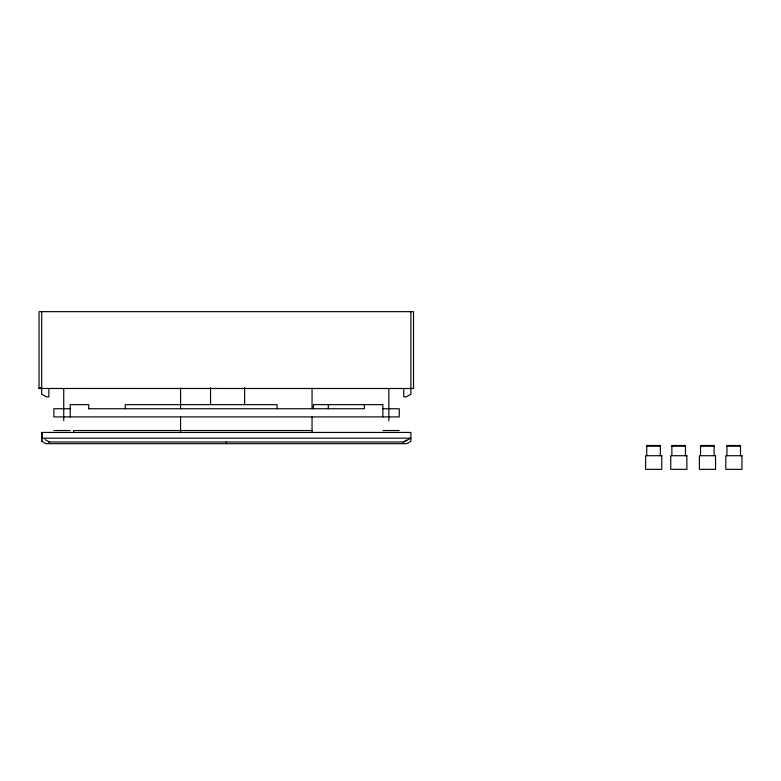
<?xml version="1.0" encoding="UTF-8"?>
<svg xmlns="http://www.w3.org/2000/svg" width="781" height="781" viewBox="0 0 781 781"><rect width="100%" height="100%" fill="white"/><g stroke="black" fill="none" stroke-linecap="round" stroke-linejoin="round"><path stroke-width="1.17" d="M403.26 441.978L406.764 440.015M48.51 441.978L404.07 441.978L410.884 438.161L41.696 438.161L41.696 432.44L41.774 441.333L41.696 432.44L410.884 432.44L410.884 441.333L406.716 443.667L45.864 443.667L41.696 441.294M39.05 387.923L41.696 387.923L41.696 311.658M39.05 388.469L413.52 388.499L413.52 311.658L39.05 311.658L39.05 388.469L41.696 388.43L41.696 394.22L46.46 396.894L48.852 396.894L48.852 388.499M70.69 408.736L53.879 408.736L53.879 416.908L399.247 416.908L399.247 408.736L382.895 408.736M88.634 408.736L364.366 408.736L364.366 404.646M53.879 430.526L70.222 430.526M312.049 430.526L73.629 430.526L73.629 432.576M382.895 430.526L399.247 430.526M646.756 446.176L660.335 446.176M671.855 446.176L685.445 446.176M700.537 446.176L714.117 446.176M726.935 446.176L740.515 446.176M44.937 439.518L49.32 441.978M41.725 432.44L41.725 438.161M740.515 455.714L740.515 445.492L726.935 445.492L726.935 455.714M714.117 455.714L714.117 445.492L700.537 445.492L700.537 455.714M685.445 455.714L685.445 445.492L671.855 445.492L671.855 455.714M660.335 455.714L660.335 445.492L646.756 445.492L646.756 455.714M410.884 311.658L410.884 394.22L406.11 396.894L403.728 396.894L403.728 388.499M388.85 388.499L388.85 420.754M382.895 416.908L382.895 404.646L313.415 404.646L313.415 408.736M328.303 404.646L328.303 408.736M312.049 388.098L312.049 408.688M312.049 417.044L312.049 432.733M277.07 408.736L277.07 404.646L125.272 404.646L125.272 408.736M244.609 387.659L244.609 404.646M226.324 441.978L226.324 443.667M210.548 387.659L210.548 404.646M180.577 388.098L180.577 408.688M180.577 417.044L180.577 432.733M88.751 408.736L88.751 404.646L70.222 404.646L70.222 416.908M63.73 388.499L63.73 420.754M661.771 455.714L645.633 455.714L645.633 469.342L661.771 469.342L661.771 455.714M686.88 455.714L670.733 455.714L670.733 469.342L686.88 469.342L686.88 455.714M715.552 455.714L699.405 455.714L699.405 469.342L715.552 469.342L715.552 455.714M741.95 455.714L725.803 455.714L725.803 469.342L741.95 469.342L741.95 455.714"/></g></svg>
